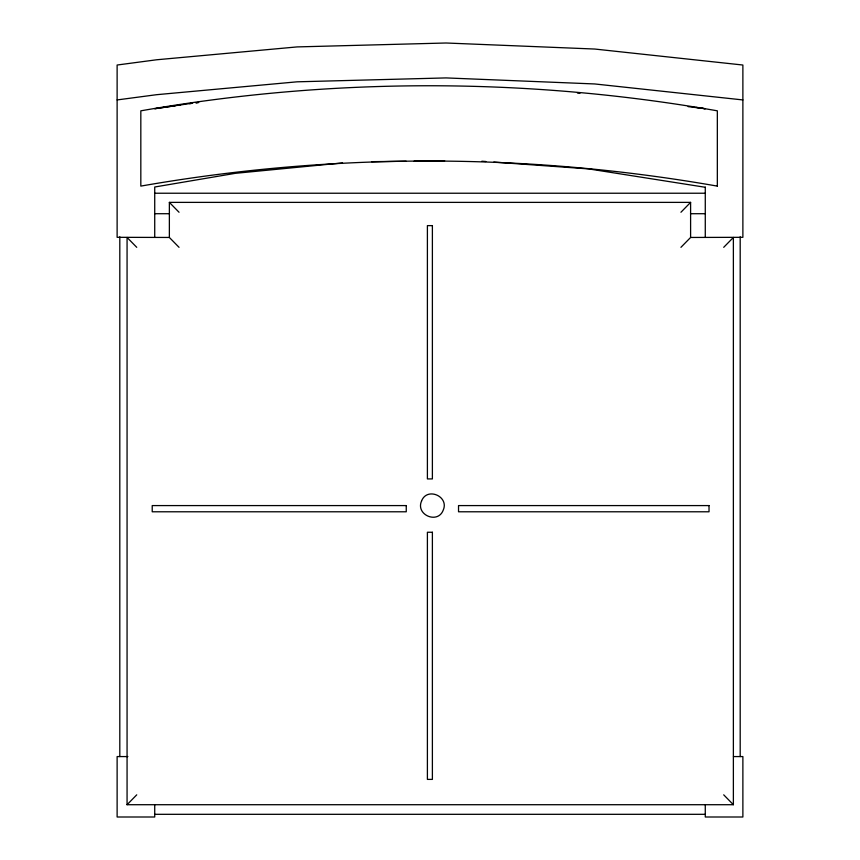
<?xml version="1.0" encoding="UTF-8"?>
<svg xmlns="http://www.w3.org/2000/svg" width="860" height="860" viewBox="0 0 860 860"><rect width="100%" height="100%" fill="white"/><g stroke="black" fill="none" stroke-linecap="round" stroke-linejoin="round"><path stroke-width="1.29" d="M680.937 212.259L690.601 202.379L169.366 202.379L169.366 237.457L179.041 247.325M136.74 794.833L127.065 804.713L733.376 804.713L733.376 237.457L723.712 247.325M680.937 247.325L690.601 237.457L690.601 202.379M175.429 105.737L154.725 108.725L192.64 103.157M178.02 105.361L180.6 104.984M189.662 103.684L192.253 103.307M195.929 102.77L198.123 102.458M117.121 99.932L156.574 94.697L297.108 81.818L446.082 77.916L594.776 83.957L742.879 99.932M196.134 102.791L198.725 102.523M342.517 162.927L235.361 173.322L154.725 187.007L154.725 237.317M371.552 161.669L406.135 161.25M414.112 161.153L444.663 160.777M154.725 193.231L705.275 193.231M154.725 213.71L169.495 213.71M690.505 213.71L705.275 213.71M169.366 237.457L117.121 237.317L117.121 65.027L156.574 59.781L297.108 46.913L446.082 43L594.776 49.041L742.879 65.027L742.879 237.317L690.601 237.457M127.871 756.574L117.121 756.574L117.121 817L154.725 817L154.725 804.917M733.472 756.574L742.879 756.574L742.879 817L705.275 817L705.275 804.917M154.725 814.312L705.275 814.312M481.847 161.218L485.835 161.497M493.812 162.078L588.702 168.915L705.275 187.276M577.436 93.052L579.909 93.353M688.097 106.618L705.275 108.725L696.159 107.414M169.366 202.379L179.041 212.259M723.712 794.833L733.376 804.713M136.74 247.325L127.065 237.457L127.065 804.713M740.191 236.79L740.191 756.574M705.275 187.093L705.275 237.317M119.809 236.79L119.809 756.574M421.561 501.014C415.38 514.807 437.815 524.492 443.212 510.163C449.404 496.37 426.969 486.685 421.561 501.014M432.387 225.621L427.398 225.621L427.398 478.923L432.387 478.923L432.387 225.621M406.253 505.583L152.22 505.583L152.22 511.786L406.253 511.786L406.253 505.583M709.027 505.583L458.531 505.583L458.531 511.786L709.027 511.786L709.027 505.583M432.387 532.254L427.398 532.254L427.398 779.396L432.387 779.396L432.387 532.254M717.337 186.104L717.337 110.822A1626.152 1583.185 0 0 0 140.825 110.832L140.825 186.104A1626.152 1583.185 0 0 1 717.337 186.115"/></g></svg>
